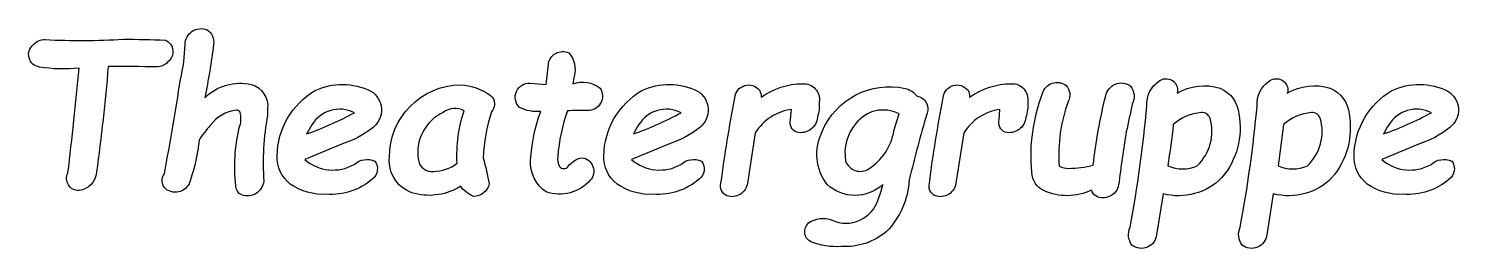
# Model space of a CAD drawing. Header units: millimetres. Extents: x 1 to 154, y -6 to 17.
import ezdxf

# ---------------------------------------------------------------- set-up
doc = ezdxf.new("R2010")
doc.units = ezdxf.units.MM
doc.layers.add('Standard', color=70, linetype='Continuous')

msp = doc.modelspace()

# ---------------------------------------------------------------- linework, layer by layer
at = {"layer": 'Standard'}
for points in [[(20.11, 9.83, -0.251548), (25.07, 11.25, -0.367777), (26.82, 8.63, -0.02256), (26.79, 7.96, 0.058257), (26.4, 0.91, -0.486656), (24.05, -0.55, -0.288331), (23.42, 0.44, -0.083805), (23.78, 6.62, 0.165179), (23.87, 8.28, 0.301683), (23.49, 8.5, 0.213344), (20.69, 6.87, 0.035486), (19.49, 5.31, -0.05629), (18.57, 1.05, -0.564335), (15.93, 0.1, -0.373895), (15.79, 1.72, 0.009928), (17.51, 11.79, 0.054457), (18, 15.53, -0.519554), (20.35, 17.09, -0.288954), (21.05, 15.53, -0.018441)], [(9.79, 13.16, -0.014243), (8.54, 1.88, -0.355464), (6.68, -0.09, -0.567931), (5.49, 1.8, 0.006258), (6.7, 12.98, -0.065401), (2.45, 13.11, -0.655309), (1.79, 15.48, -0.225031), (3.07, 16.04, 0.029249), (11.43, 16.08, -0.010045), (15.9, 15.97, -0.576522), (16.17, 13.65, -0.204563), (15, 13.12, 0.004651)], [(60.96, 8.46, 0.008474), (58.82, 8.44, 0.064788), (57.79, 3.54, 0.132001), (57.98, 2.48, 0.4525), (58.88, 2.47, -0.188742), (60.38, 3.43, -0.611138), (61.26, 1.02, -0.304647), (56.57, -0.23, -0.266978), (54.9, 3.17, -0.073628), (55.97, 8.36, -0.137644), (53.72, 8.79, -0.697935), (54.86, 11.4), (56.54, 11.25), (56.79, 13.4, -0.507407), (58.98, 14.62, -0.252811), (59.55, 12.14, -0.004269), (59.41, 11.31, -0.255111), (62.31, 10.85, -0.609869)], [(30.79, 3.23, 0.318006), (36.06, 2.71, -0.302415), (38.26, 3.06, -0.424228), (37.98, 1.13, -0.196941), (33.12, -0.48, -0.166618), (29.23, 0.62, -0.240072), (27.83, 3.62, -0.262812), (31.88, 10.59, -0.229285), (37.83, 10.54, -0.525611), (38.07, 6.66, -0.087613), (34.65, 4.84)], [(47.42, 0.38, -0.205885), (42.55, -0.4, -0.372906), (39.82, 3.48, -0.411116), (47.42, 11.21, -0.149976), (50.6, 10.07, -0.462614), (50.71, 8.34, 0.07037), (49.84, 3.39, -0.018559), (50.48, 0.64, -0.360216), (48.8, -0.71, -0.133276)], [(65.68, 3.23, 0.318006), (70.95, 2.71, -0.302415), (73.15, 3.06, -0.424228), (72.88, 1.13, -0.196941), (68.01, -0.48, -0.166618), (64.12, 0.62, -0.240072), (62.72, 3.62, -0.262812), (66.77, 10.59, -0.229285), (72.72, 10.54, -0.525611), (72.96, 6.66, -0.087613), (69.54, 4.84)], [(85.52, 7.75, -0.459333), (83.32, 6.14, -0.369404), (82.65, 7.5), (82.75, 8.58, 0.222007), (78.89, 6.09), (78.05, 0.71, -0.471103), (75.84, -0.64, -0.367772), (75.22, 0.71, -0.015042), (76.7, 9.83, -0.683379), (79.34, 10.62, -0.120267), (79.51, 9.9, -0.151771), (83.95, 11.33, -0.475871), (85.71, 9.39, -0.090177)], [(92.51, 0.57, -0.390259), (86.56, 0.57, -0.28832), (86.03, 6.22, -0.362606), (94.89, 10.82, -0.165561), (96.16, 10.01, -0.468429), (97.22, 8.17, 0.013471), (95.33, 1.07, -0.17741), (92.9, -4.46, -0.190007), (88.06, -6.05, -0.118147), (84.81, -5.54, -0.534856), (84.58, -3.54, -0.262819), (87.08, -3.25, 0.445876), (92.01, -1.05, 0.041305)], [(107.78, 7.75, -0.459333), (105.58, 6.14, -0.369404), (104.91, 7.5), (105, 8.58, 0.222007), (101.15, 6.09), (100.31, 0.71, -0.471103), (98.1, -0.64, -0.367772), (97.47, 0.71, -0.015042), (98.95, 9.83, -0.683379), (101.6, 10.62, -0.120267), (101.77, 9.9, -0.151771), (106.21, 11.33, -0.475871), (107.97, 9.39, -0.090177)], [(118.5, 6.21, 0.009296), (117.68, 0.53, -0.509801), (115.23, -0.66, -0.163725), (114.78, -0.04, -0.222977), (109.69, -0.08, -0.282492), (108.4, 1.87, -0.110343), (109.55, 10.29, -0.527285), (112.09, 11.13, -0.308305), (112.3, 9.43, 0.107254), (111.34, 2.54, 0.13806), (112.32, 2.29, 0.057428), (114.97, 2.62, -0.034525), (116.3, 10.02, -0.552722), (118.95, 11.08, -0.302622), (119.12, 9.16, -0.007816), (118.5, 6.19)], [(122.43, -0.42), (121.74, -4.79, -0.585949), (119.1, -5.91, -0.266299), (118.9, -3.99, 0.023738), (120.7, 8.98, -0.272814), (121.99, 11.6, -0.683618), (123.96, 10.43), (123.92, 10.32, -0.20889), (128.51, 10.86, -0.273449), (130.52, 8.1, -0.227065), (128.7, 1.3, -0.270953)], [(134.19, -0.42), (133.5, -4.79, -0.585949), (130.86, -5.91, -0.266299), (130.66, -3.99, 0.023738), (132.46, 8.98, -0.272814), (133.75, 11.6, -0.683618), (135.73, 10.43), (135.68, 10.32, -0.20889), (140.28, 10.86, -0.273449), (142.28, 8.1, -0.227065), (140.46, 1.3, -0.270953)], [(145.77, 3.23, 0.318006), (151.04, 2.71, -0.302415), (153.24, 3.06, -0.424228), (152.97, 1.13, -0.196941), (148.1, -0.48, -0.166618), (144.21, 0.62, -0.240072), (142.82, 3.62, -0.262812), (146.86, 10.59, -0.229285), (152.82, 10.54, -0.525611), (153.05, 6.66, -0.087613), (149.64, 4.84)], [(30.98, 5.96, 0.040437), (36.08, 8.23, 0.39485), (31.54, 6.92, 0.034484)], [(47.79, 8.44, 0.281812), (45.56, 8.27, 0.337952), (42.92, 3.15, 0.396552), (44.51, 1.96, 0.166702), (47.04, 2.84, -0.090198)], [(65.87, 5.96, 0.040437), (70.97, 8.23, 0.39485), (66.43, 6.92, 0.034484)], [(94.23, 8.12, 0.362772), (89.63, 7.07, 0.226091), (88.53, 3.07, 0.483274), (91, 2.24, 0.211257), (93.69, 6.3, 0.004861)], [(123.52, 6.97, -0.007407), (122.93, 2.56, 0.209515), (126.08, 2.57, 0.277811), (127.45, 7.65, 0.320907), (126.5, 8.25, 0.164209)], [(135.29, 6.97, -0.007407), (134.7, 2.56, 0.209515), (137.85, 2.57, 0.277811), (139.21, 7.65, 0.320907), (138.26, 8.25, 0.164209)], [(145.96, 5.96, 0.040437), (151.07, 8.23, 0.39485), (146.52, 6.92, 0.034484)]]:
    msp.add_lwpolyline(points, format="xyb", close=True, dxfattribs=at)

doc.saveas('drawing.dxf')
